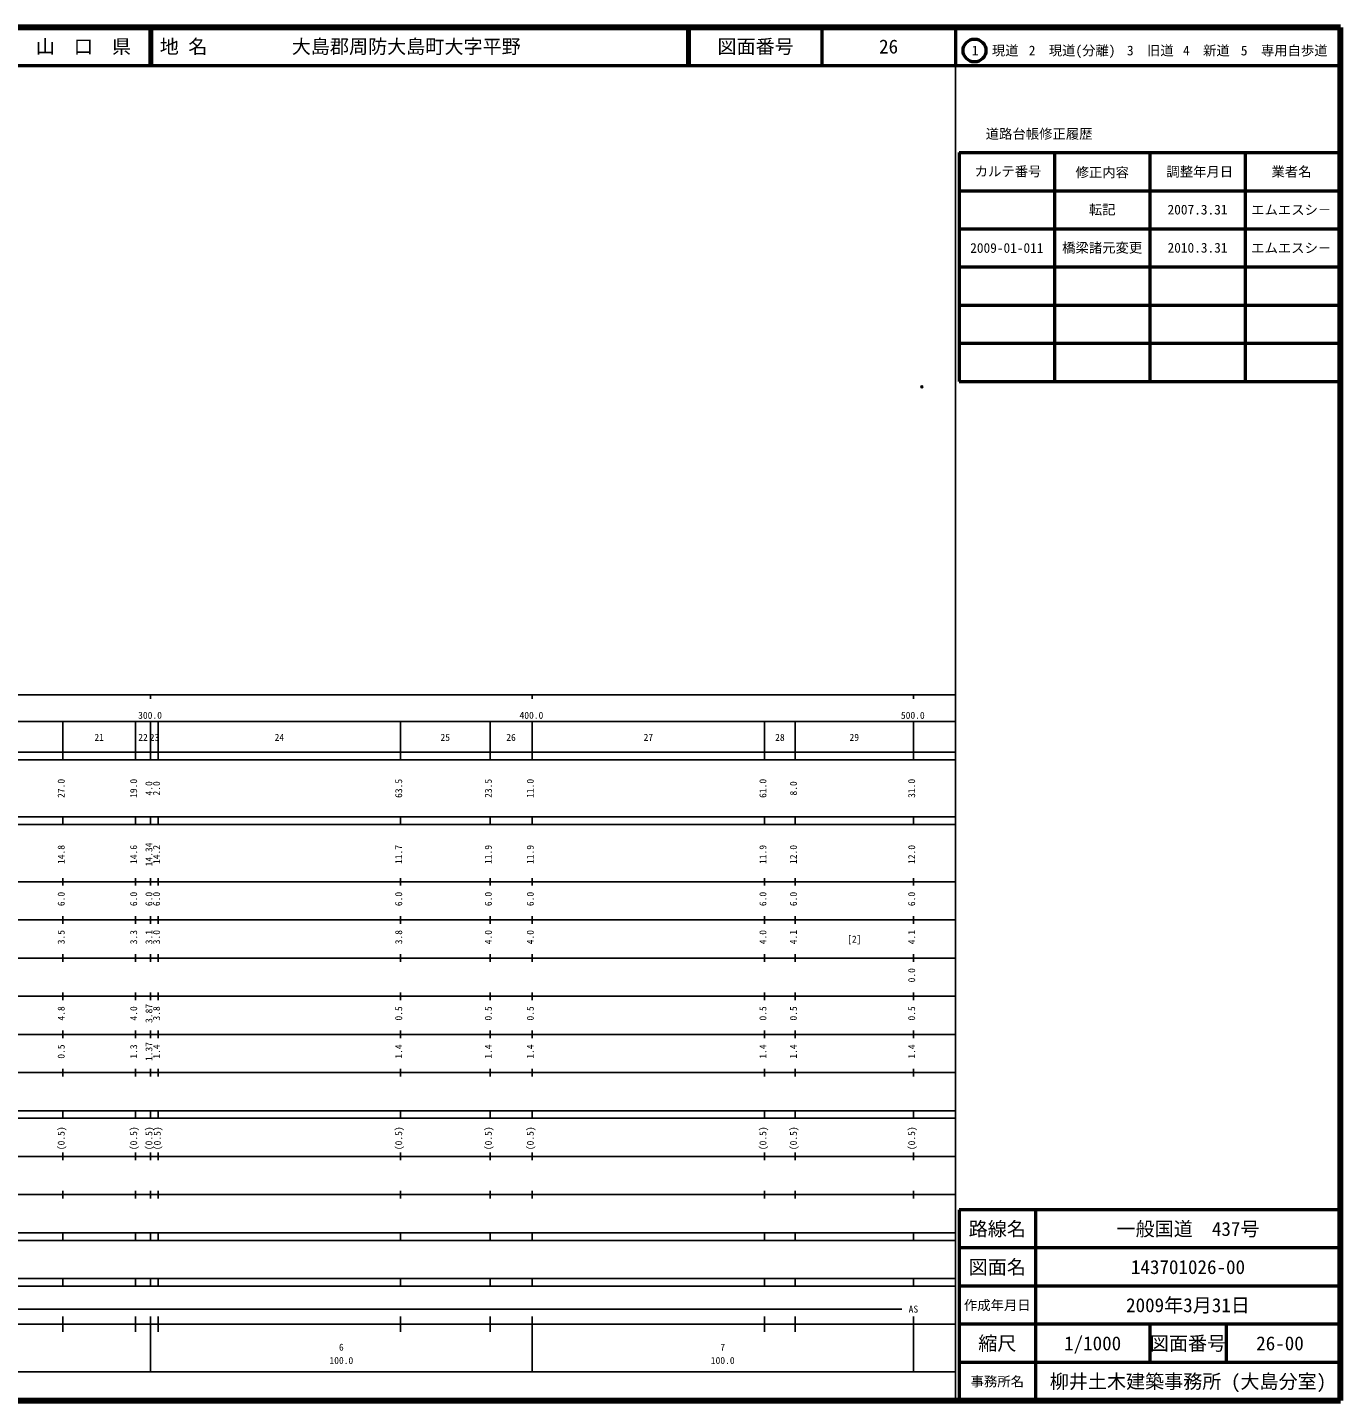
# Model space of a CAD drawing. Units: millimetres on the paper. Extents: x 40 to 680, y 20 to 380.
# Drawn here: x 335.7 to 680, y 20 to 380 of the extents above; entities that cross this region are included whole.
import ezdxf
from ezdxf.enums import TextEntityAlignment as Align

# ---------------------------------------------------------------- set-up
doc = ezdxf.new("R2010")
doc.units = ezdxf.units.MM
doc.header["$PDMODE"] = 32
doc.header["$PDSIZE"] = 0.5
doc.layers.add('M-OTRS', color=6, linetype='Continuous')
doc.layers.add('M-TTL-TXT', color=7, linetype='Continuous')
for name, color, linetype, lineweight in [('M-TTL', 2, 'Continuous', 140), ('M-TTL-BAND', 7, 'Continuous', 25), ('M-TTL-FRAM', 2, 'Continuous', 50), ('M-TTL-LINE', 7, 'Continuous', 50)]:
    doc.layers.add(name, color=color, linetype=linetype, lineweight=lineweight)
doc.styles.add('ＭＳ ゴシック', font='')
doc.styles.get('ＭＳ ゴシック').set_extended_font_data('MS Gothic')

msp = doc.modelspace()

# ---------------------------------------------------------------- linework, layer by layer
at = {"layer": 'M-OTRS'}
msp.add_point((570.215, 285.785), dxfattribs=at)
at = {"layer": 'M-TTL'}
for p, q in [((680, 380), (40, 380)), ((680, 20), (680, 380)), ((40, 20), (680, 20))]:
    msp.add_line(p, q, dxfattribs=at)
at = {"layer": 'M-TTL-BAND'}
for p, q in [((579, 20), (579, 370)), ((40, 205), (579, 205)), ((368, 205), (368, 204)), ((468, 205), (468, 204)), ((568, 205), (568, 204)), ((68, 198), (579, 198)), ((345, 188), (345, 198)), ((364, 188), (364, 198)), ((368, 188), (368, 198)), ((370, 188), (370, 198)), ((433.5, 188), (433.5, 198)), ((457, 188), (457, 198)), ((468, 188), (468, 198)), ((529, 188), (529, 198)), ((537, 188), (537, 198)), ((568, 188), (568, 198)), ((40, 190), (579, 190)), ((40, 188), (579, 188)), ((40, 173), (579, 173)), ((345, 171), (345, 173)), ((364, 171), (364, 173)), ((368, 171), (368, 173)), ((370, 171), (370, 173)), ((433.5, 171), (433.5, 173)), ((457, 171), (457, 173)), ((468, 171), (468, 173)), ((529, 171), (529, 173)), ((537, 171), (537, 173)), ((568, 171), (568, 173)), ((40, 171), (579, 171)), ((40, 156), (579, 156)), ((345, 155), (345, 157)), ((364, 155), (364, 157)), ((368, 155), (368, 157)), ((370, 155), (370, 157)), ((433.5, 155), (433.5, 157)), ((457, 155), (457, 157)), ((468, 155), (468, 157)), ((529, 155), (529, 157)), ((537, 155), (537, 157)), ((568, 155), (568, 157)), ((46, 146), (579, 146)), ((345, 145), (345, 147)), ((364, 145), (364, 147)), ((368, 145), (368, 147)), ((370, 145), (370, 147)), ((433.5, 145), (433.5, 147)), ((457, 145), (457, 147)), ((468, 145), (468, 147)), ((529, 145), (529, 147)), ((537, 145), (537, 147)), ((568, 145), (568, 147)), ((345, 135), (345, 137)), ((364, 135), (364, 137)), ((368, 135), (368, 137)), ((370, 135), (370, 137)), ((433.5, 135), (433.5, 137)), ((457, 135), (457, 137)), ((468, 135), (468, 137)), ((529, 135), (529, 137)), ((537, 135), (537, 137)), ((568, 135), (568, 137)), ((52, 136), (579, 136)), ((46, 126), (579, 126)), ((345, 125), (345, 127)), ((364, 125), (364, 127)), ((368, 125), (368, 127)), ((370, 125), (370, 127)), ((433.5, 125), (433.5, 127)), ((457, 125), (457, 127)), ((468, 125), (468, 127)), ((529, 125), (529, 127)), ((537, 125), (537, 127)), ((568, 125), (568, 127)), ((52, 116), (579, 116)), ((345, 115), (345, 117)), ((364, 115), (364, 117)), ((368, 115), (368, 117)), ((370, 115), (370, 117)), ((433.5, 115), (433.5, 117)), ((457, 115), (457, 117)), ((468, 115), (468, 117)), ((529, 115), (529, 117)), ((537, 115), (537, 117)), ((568, 115), (568, 117)), ((46, 106), (579, 106)), ((345, 105), (345, 107)), ((364, 105), (364, 107)), ((368, 105), (368, 107)), ((370, 105), (370, 107)), ((433.5, 105), (433.5, 107)), ((457, 105), (457, 107)), ((468, 105), (468, 107)), ((529, 105), (529, 107)), ((537, 105), (537, 107)), ((568, 105), (568, 107)), ((40, 96), (579, 96)), ((40, 94), (579, 94)), ((345, 94), (345, 96)), ((364, 94), (364, 96)), ((368, 94), (368, 96)), ((370, 94), (370, 96)), ((433.5, 94), (433.5, 96)), ((457, 94), (457, 96)), ((468, 94), (468, 96)), ((529, 94), (529, 96)), ((537, 94), (537, 96)), ((568, 94), (568, 96)), ((49, 84), (579, 84)), ((345, 83), (345, 85)), ((364, 83), (364, 85)), ((368, 83), (368, 85)), ((370, 83), (370, 85)), ((433.5, 83), (433.5, 85)), ((457, 83), (457, 85)), ((468, 83), (468, 85)), ((529, 83), (529, 85)), ((537, 83), (537, 85)), ((568, 83), (568, 85)), ((40, 74), (579, 74)), ((345, 73), (345, 75)), ((364, 73), (364, 75)), ((368, 73), (368, 75)), ((370, 73), (370, 75)), ((433.5, 73), (433.5, 75)), ((457, 73), (457, 75)), ((468, 73), (468, 75)), ((529, 73), (529, 75)), ((537, 73), (537, 75)), ((568, 73), (568, 75)), ((40, 64), (579, 64)), ((40, 62), (579, 62)), ((345, 62), (345, 64)), ((364, 62), (364, 64)), ((368, 62), (368, 64)), ((370, 62), (370, 64)), ((433.5, 62), (433.5, 64)), ((457, 62), (457, 64)), ((468, 62), (468, 64)), ((529, 62), (529, 64)), ((537, 62), (537, 64)), ((568, 62), (568, 64)), ((40, 52), (579, 52)), ((345, 50), (345, 52)), ((364, 50), (364, 52)), ((368, 50), (368, 52)), ((370, 50), (370, 52)), ((433.5, 50), (433.5, 52)), ((457, 50), (457, 52)), ((468, 50), (468, 52)), ((529, 50), (529, 52)), ((537, 50), (537, 52)), ((568, 50), (568, 52)), ((40, 50), (579, 50)), ((71, 44), (565, 44)), ((40, 40), (579, 40)), ((345, 38), (345, 42)), ((364, 38), (364, 42)), ((368, 27.5), (368, 42)), ((370, 38), (370, 42)), ((433.5, 38), (433.5, 42)), ((457, 38), (457, 42)), ((468, 27.5), (468, 42)), ((529, 38), (529, 42)), ((537, 38), (537, 42)), ((568, 27.5), (568, 42)), ((68, 27.5), (579, 27.5))]:
    msp.add_line(p, q, dxfattribs=at)
at = {"layer": 'M-TTL-FRAM'}
for p, q in [((580, 347.197), (580, 287.197)), ((580, 347.197), (680, 347.197)), ((580, 287.197), (680, 287.197)), ((680, 70), (580, 70)), ((580, 70), (580, 20))]:
    msp.add_line(p, q, dxfattribs=at)
at = {"layer": 'M-TTL-LINE'}
for p, q in [((367.75, 380), (367.75, 370)), ((368.25, 380), (368.25, 370)), ((508.747, 380), (508.747, 370)), ((509.247, 380), (509.247, 370)), ((543.997, 380), (543.997, 370)), ((579, 380), (579, 370)), ((40, 370), (680, 370)), ((605, 347.197), (605, 287.197)), ((630, 347.197), (630, 287.197)), ((655, 347.197), (655, 287.197)), ((580, 337.197), (680, 337.197)), ((580, 327.197), (680, 327.197)), ((580, 317.197), (680, 317.197)), ((580, 307.197), (680, 307.197)), ((580, 297.197), (680, 297.197)), ((600, 70), (600, 20)), ((680, 60), (580, 60)), ((680, 50), (580, 50)), ((680, 40), (580, 40)), ((630, 40), (630, 30)), ((650, 40), (650, 30)), ((680, 30), (580, 30))]:
    msp.add_line(p, q, dxfattribs=at)
msp.add_circle((584.031, 373.958), 3, dxfattribs=at)

# ---------------------------------------------------------------- texts
at = {"layer": 'M-TTL-BAND', "style": 'ＭＳ ゴシック'}
for s, p in [('300.0', (367.844, 198.195)), ('400.0', (467.844, 198.195)), ('500.0', (567.844, 198.195)), ('21', (354.5, 192.405)), ('22', (366, 192.405)), ('23', (369, 192.405)), ('24', (401.75, 192.405)), ('25', (445.25, 192.405)), ('26', (462.5, 192.405)), ('27', (498.5, 192.405)), ('28', (533, 192.405)), ('29', (552.5, 192.405)), ('[2]', (552.5, 139.5)), ('AS', (568, 42.5)), ('6', (418, 32.523)), ('7', (518, 32.523)), ('100.0', (418, 29.033)), ('100.0', (518, 29.033))]:
    msp.add_text(s, height=1.833, dxfattribs=at).set_placement(p, align=Align.BOTTOM_CENTER)
for s, p in [('27.0', (346, 180.5)), ('19.0', (365, 180.5)), ('4.0', (369, 180.5)), ('2.0', (371, 180.5)), ('63.5', (434.5, 180.5)), ('23.5', (458, 180.5)), ('11.0', (469, 180.5)), ('61.0', (530, 180.5)), ('8.0', (538, 180.5)), ('31.0', (569, 180.5)), ('14.34', (369, 163.174)), ('14.8', (346, 163.174)), ('14.6', (365, 163.174)), ('14.2', (371, 163.174)), ('11.7', (434.5, 163.174)), ('11.9', (458, 163.174)), ('11.9', (469, 163.174)), ('11.9', (530, 163.174)), ('12.0', (538, 163.174)), ('12.0', (569, 163.174)), ('6.0', (346, 151.5)), ('6.0', (365, 151.5)), ('6.0', (369, 151.5)), ('6.0', (371, 151.5)), ('6.0', (434.5, 151.5)), ('6.0', (458, 151.5)), ('6.0', (469, 151.5)), ('6.0', (530, 151.5)), ('6.0', (538, 151.5)), ('6.0', (569, 151.5)), ('3.5', (346, 141.5)), ('3.3', (365, 141.5)), ('3.1', (369, 141.5)), ('3.0', (371, 141.5)), ('3.8', (434.5, 141.5)), ('4.0', (458, 141.5)), ('4.0', (469, 141.5)), ('4.0', (530, 141.5)), ('4.1', (538, 141.5)), ('4.1', (569, 141.5)), ('0.0', (569, 131.5)), ('4.8', (346, 121.5)), ('4.0', (365, 121.5)), ('3.87', (369, 121.5)), ('3.8', (371, 121.5)), ('0.5', (434.5, 121.5)), ('0.5', (458, 121.5)), ('0.5', (469, 121.5)), ('0.5', (530, 121.5)), ('0.5', (538, 121.5)), ('0.5', (569, 121.5)), ('0.5', (346, 111.5)), ('1.3', (365, 111.5)), ('1.37', (369, 111.5)), ('1.4', (371, 111.5)), ('1.4', (434.5, 111.5)), ('1.4', (458, 111.5)), ('1.4', (469, 111.5)), ('1.4', (530, 111.5)), ('1.4', (538, 111.5)), ('1.4', (569, 111.5)), ('(0.5)', (346, 88.764)), ('(0.5)', (365, 88.764)), ('(0.5)', (369, 88.764)), ('(0.5)', (371.2, 88.764)), ('(0.5)', (434.5, 88.764)), ('(0.5)', (458, 88.764)), ('(0.5)', (469, 88.764)), ('(0.5)', (530, 88.764)), ('(0.5)', (538, 88.764)), ('(0.5)', (569, 88.764))]:
    msp.add_text(s, height=1.833, rotation=90, dxfattribs=at).set_placement(p, align=Align.BOTTOM_CENTER)
at = {"layer": 'M-TTL-TXT', "style": 'ＭＳ ゴシック'}
for s, height, p in [('山\u3000口\u3000県', 3.666, (350.375, 375)), ('図面番号', 3.666, (526.622, 375)), ('26', 3.666, (561.497, 375)), ('1\u3000現道', 2.566, (589.448, 373.958)), ('2\u3000現道(分離)', 2.566, (609.619, 373.958)), ('3\u3000旧道', 2.566, (630.121, 373.958)), ('4\u3000新道', 2.566, (644.824, 373.958)), ('5\u3000専用自歩道', 2.566, (665.228, 373.958)), ('道路台帳修正履歴', 2.566, (600.968, 352.113)), ('カルテ番号', 2.566, (592.839, 342.277)), ('修正内容', 2.566, (617.509, 342.023)), ('調整年月日', 2.566, (643.089, 342.197)), ('業者名', 2.566, (667.134, 342.197)), ('転記', 2.566, (617.5, 332.245)), ('2007.3.31', 2.566, (642.5, 332.245)), ('エムエスシ－', 2.566, (667.077, 332.189)), ('2009-01-011', 2.566, (592.5, 322.189)), ('橋梁諸元変更', 2.566, (617.5, 322.245)), ('2010.3.31', 2.566, (642.5, 322.245)), ('エムエスシ－', 2.566, (667.077, 322.189)), ('路線名', 3.666, (590, 65)), ('路線名', 3.666, (590, 65)), ('一般国道\u3000437号', 3.666, (640, 65)), ('図面名', 3.666, (590, 55)), ('図面名', 3.666, (590, 55)), ('143701026-00', 3.666, (640, 55)), ('2009年3月31日', 3.666, (640, 45)), ('作成年月日', 2.566, (590, 45)), ('作成年月日', 2.566, (590, 45)), ('縮尺', 3.666, (590, 35)), ('縮尺', 3.666, (590, 35)), ('1/1000', 3.666, (615, 35)), ('図面番号', 3.666, (640, 35)), ('図面番号', 3.666, (640, 35)), ('26-00', 3.666, (664.125, 35)), ('事務所名', 2.566, (590, 25)), ('事務所名', 2.566, (590, 25)), ('柳井土木建築事務所 (大島分室)', 3.666, (640, 25))]:
    msp.add_text(s, height=height, dxfattribs=at).set_placement(p, align=Align.MIDDLE_CENTER)
for s, p in [('地 名', (370.38, 375)), ('大島郡周防大島町大字平野', (405.024, 375))]:
    msp.add_text(s, height=3.666, dxfattribs=at).set_placement(p, align=Align.MIDDLE_LEFT)

doc.saveas('drawing.dxf')
